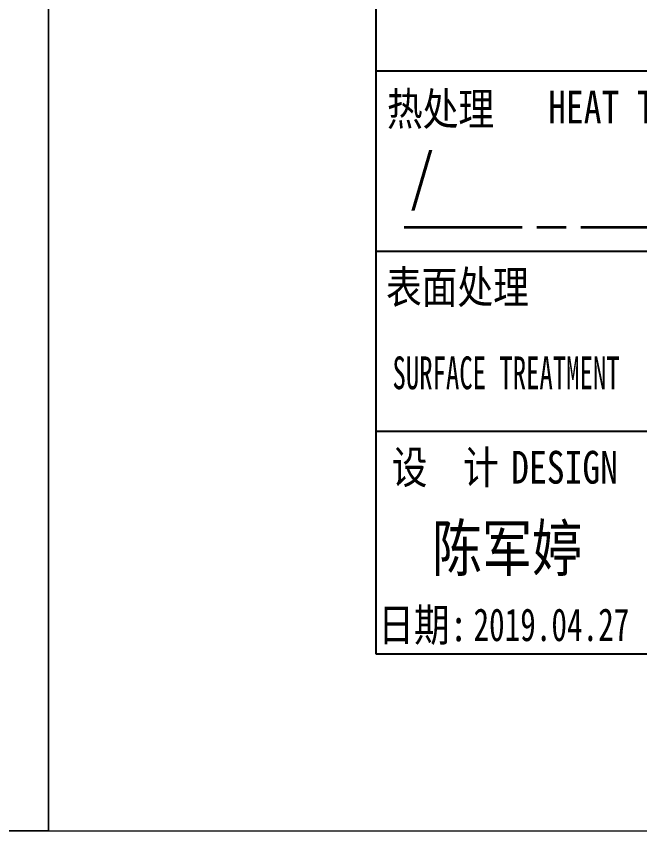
# Model space of a CAD drawing. Header units: millimetres. Extents: x 1333 to 104182, y -50696 to 74978.
# Drawn here: x 4323.8 to 4371.4, y 74395.2 to 74457.4 of the extents above; entities that cross this region are included whole.
import ezdxf
from ezdxf.enums import TextEntityAlignment as Align

# ---------------------------------------------------------------- set-up
doc = ezdxf.new("R2010")
doc.units = ezdxf.units.MM
doc.header["$LTSCALE"] = 0.5
doc.linetypes.add('AM_ISO08W050x2', pattern=[9, 6, -0.75, 1.5, -0.75])
doc.layers.add('图\\M+19E79\\M+195B6\\M+18E9A', color=7, linetype='Continuous')
for name, color, linetype, lineweight in [('图框', 7, 'Continuous', 18), ('热处理', 7, 'Continuous', 20), ('粗点划线', 6, 'AM_ISO08W050x2', 35)]:
    doc.layers.add(name, color=color, linetype=linetype, lineweight=lineweight)
doc.layers.add('打印', color=7, linetype='Continuous', lineweight=15, plot=False)
doc.layers.add('打印-禁用', color=7, linetype='Continuous', lineweight=15, plot=False)
doc.styles.add('国标', font='simfang.ttf', dxfattribs={"width": 0.8})

# ---------------------------------------------------------------- blocks, each defined once
blk = doc.blocks.new('GZDEH零件A3图框V01版')
at = {"layer": '打印-禁用', "linetype": 'Continuous'}
for p, q in [((3277.49, -1846.461), (3277.49, -1549.461)), ((2857.49, -1846.461), (3277.49, -1846.461))]:
    blk.add_line(p, q, dxfattribs=at)
blk = doc.blocks.new('DEH A3')
at = {"layer": '图框'}
blk.add_blockref('GZDEH零件A3图框V01版', (-2857.49, 1846.461), dxfattribs=at)
blk = doc.blocks.new('GZDEH零件A4图框V01版')
at = {"layer": '图\\M+19E79\\M+195B6\\M+18E9A', "linetype": 'Continuous'}
for p, q in [((25, 292), (25, 13.5)), ((25, 13.5), (205, 13.5))]:
    blk.add_line(p, q, dxfattribs=at)
at = {"layer": '图\\M+19E79\\M+195B6\\M+18E9A', "color": 9}
for p, q in [((205, 58), (25, 58)), ((25, 44.25), (205, 44.25)), ((25, 30.5), (205, 30.5))]:
    blk.add_line(p, q, dxfattribs=at)
at = {"layer": '打印-禁用', "linetype": 'Continuous'}
for p, q in [((0, 297), (0, 0)), ((0, 0), (210, 0))]:
    blk.add_line(p, q, dxfattribs=at)
at = {"layer": '图\\M+19E79\\M+195B6\\M+18E9A', "color": 9, "style": '国标'}
for s, width, p in [('热处理', 0.8, (25.859, 53.855)), ('表面处理', 0.8, (25.784, 40.253)), ('SURFACE TREATMENT', 0.6, (26.278, 33.709)), (' DESIGN', 0.8, (33.978, 26.501))]:
    blk.add_text(s, height=2.5, dxfattribs=dict(at, width=width)).set_placement(p)
at = {"layer": '图\\M+19E79\\M+195B6\\M+18E9A', "color": 9, "style": '国标', "width": 0.8}
for s, p in [('HEAT TREAT', (44.964, 54.005)), ('设  计', (30.303, 26.501)), ('日期:', (28.597, 14.462))]:
    blk.add_text(s, height=2.5, dxfattribs=at).set_placement(p, align=Align.CENTER)
blk = doc.blocks.new('DEH A4')
at = {"layer": '图框'}
blk.add_blockref('GZDEH零件A4图框V01版', (0, 0), dxfattribs=at)

msp = doc.modelspace()

# ---------------------------------------------------------------- linework, layer by layer
at = {"layer": '打印'}
msp.add_lwpolyline([(3906.258, 74692.184), (4326.258, 74692.184), (4326.258, 74395.184), (3906.258, 74395.184)], close=True, dxfattribs=at)
at = {"layer": '粗点划线', "linetype": 'AM_ISO08W050x2', "ltscale": 3}
msp.add_line((4353.432, 74441.256), (4381.294, 74441.256), dxfattribs=at)

# ---------------------------------------------------------------- block references
at = {"layer": '图框'}
for name, p in [('DEH A3', (3906.258, 74395.184)), ('DEH A4', (4326.258, 74395.184))]:
    msp.add_blockref(name, p, dxfattribs=at)

# ---------------------------------------------------------------- texts
at = {"layer": '图\\M+19E79\\M+195B6\\M+18E9A', "color": 3, "style": '国标'}
for s, height, width, p in [('陈军婷', 3.5, 0.8, (4355.556, 74415.001)), ('2019.04.27', 2.5, 0.7, (4358.721, 74409.664))]:
    msp.add_text(s, height=height, dxfattribs=dict(at, width=width)).set_placement(p)
at = {"layer": '热处理', "color": 3, "style": '国标', "width": 0.8}
msp.add_text('/', height=3.5, dxfattribs=at).set_placement((4353.827, 74443.377))

doc.saveas('drawing.dxf')
